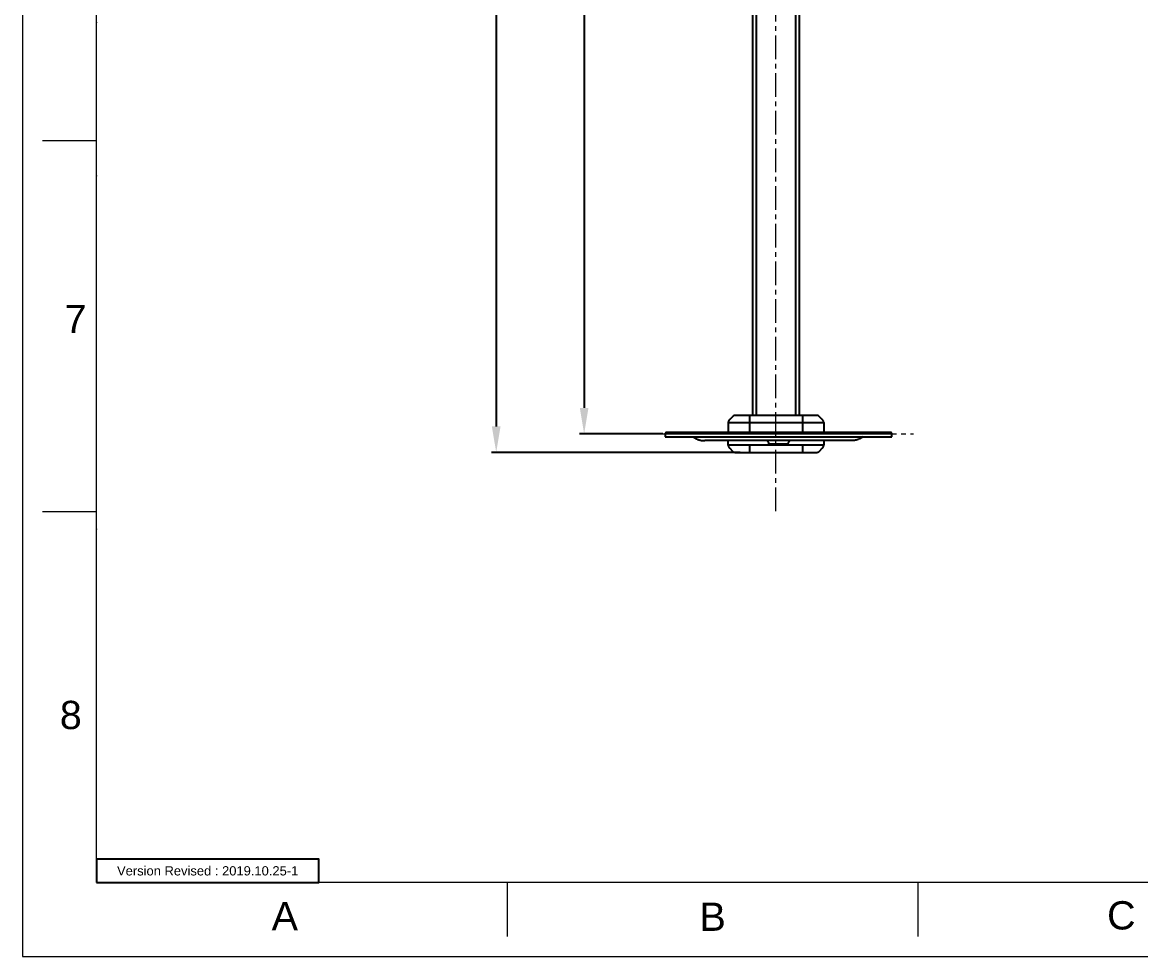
# Model space of a CAD drawing. Header units: millimetres. Extents: x 5343 to 5937, y -2661 to -1821.
# Drawn here: x 5343.2 to 5644.9, y -2660.8 to -2408.8 of the extents above; entities that cross this region are included whole.
import ezdxf

# ---------------------------------------------------------------- set-up
doc = ezdxf.new("R2010")
doc.units = ezdxf.units.MM
doc.header["$LTSCALE"] = 0.1
doc.linetypes.add('CENTERX2', pattern=[101.6, 63.5, -12.7, 12.7, -12.7])
doc.layers.get('0').update_dxf_attribs({"lineweight": 15})
doc.layers.add('FORM', color=7, linetype='Continuous')
doc.layers.add('TEXT', color=2, linetype='Continuous')
doc.styles.get("Standard").update_dxf_attribs({"font": 'arial.ttf'})
doc.dimstyles.new('ISO-25', dxfattribs={"dimtxt": 2.5, "dimasz": 2.5, "dimexe": 1.25, "dimexo": 0.625, "dimtad": 1, "dimlfac": 5, "dimtxsty": 'Standard', "dimcen": 2.5, "dimadec": 0, "dimazin": 0, "dimtfac": 1, "dimtmove": 0, "dimatfit": 3, "dimfxl": 1, "dimarcsym": 0})

# ---------------------------------------------------------------- blocks, each defined once
blk = doc.blocks.new('*D36')
at = {"color": 3, "lineweight": -2, "transparency": 16777216}
for p, q in [((5536.86, -2202.3), (5469.76, -2202.3)), ((5471.01, -2209.3), (5471.01, -2517.8)), ((5536.86, -2524.8), (5469.76, -2524.8))]:
    blk.add_line(p, q, dxfattribs=at)
at = {"color": 3, "transparency": 16777216}
for points in [[(5469.84, -2209.3), (5472.17, -2209.3), (5471.01, -2202.3)], [(5469.84, -2517.8), (5472.17, -2517.8), (5471.01, -2524.8)]]:
    blk.add_solid(points, dxfattribs=at)
at = {"layer": 'Defpoints', "color": 0, "transparency": 16777216}
for p in [(5537.49, -2202.3), (5471.01, -2524.8), (5537.49, -2524.8)]:
    blk.add_point(p, dxfattribs=at)
at = {"color": 3, "transparency": 16777216, "insert": (5466.81, -2363.55), "char_height": 7, "attachment_point": 5, "rotation": 90, "bg_fill": 3, "box_fill_scale": 1.1, "bg_fill_color": 256, "bg_fill_true_color": 13158600, "bg_fill_transparency": 0}
blk.add_mtext('645', dxfattribs=at)
blk = doc.blocks.new('*D42')
at = {"color": 3, "lineweight": -2, "transparency": 16777216}
for p, q in [((5533, -2207.3), (5493.48, -2207.3)), ((5494.73, -2214.3), (5494.73, -2512.8)), ((5515.97, -2519.8), (5493.48, -2519.8))]:
    blk.add_line(p, q, dxfattribs=at)
at = {"color": 3, "transparency": 16777216}
for points in [[(5493.57, -2214.3), (5495.9, -2214.3), (5494.73, -2207.3)], [(5493.57, -2512.8), (5495.9, -2512.8), (5494.73, -2519.8)]]:
    blk.add_solid(points, dxfattribs=at)
at = {"layer": 'Defpoints', "color": 0, "transparency": 16777216}
for p in [(5533.62, -2207.3), (5494.73, -2519.8), (5516.6, -2519.8)]:
    blk.add_point(p, dxfattribs=at)
at = {"color": 3, "transparency": 16777216, "insert": (5490.53, -2363.55), "char_height": 7, "attachment_point": 5, "rotation": 90, "bg_fill": 3, "box_fill_scale": 1.1, "bg_fill_color": 256, "bg_fill_true_color": 13158600, "bg_fill_transparency": 0}
blk.add_mtext('625', dxfattribs=at)

msp = doc.modelspace()

# ---------------------------------------------------------------- linework, layer by layer
at = {"color": 7, "linetype": 'Continuous'}
for p, q in [((5343.157, -1820.794), (5343.157, -2660.794)), ((5363.157, -2440.794), (5348.621, -2440.794)), ((5363.157, -2540.794), (5348.621, -2540.794)), ((5473.962, -2640.8), (5473.962, -2655.336)), ((5584.762, -2640.798), (5584.762, -2655.334)), ((5343.157, -2660.794), (5937.157, -2660.794))]:
    msp.add_line(p, q, dxfattribs=at)
at = {"linetype": 'Continuous'}
for p, q in [((5363.157, -2640.794), (5363.157, -1840.794)), ((5917.157, -2640.794), (5363.157, -2640.794))]:
    msp.add_line(p, q, dxfattribs=at)
at = {"color": 1, "linetype": 'CENTERX2'}
for p, q in [((5546.497, -2540.633), (5546.497, -2190.128)), ((5511.664, -2519.804), (5583.598, -2519.804))]:
    msp.add_line(p, q, dxfattribs=at)
at = {"color": 7, "linetype": 'Continuous', "lineweight": 25}
for p, q in [((5540.247, -2514.804), (5540.247, -2302.417)), ((5541.247, -2514.804), (5541.247, -2302.417)), ((5551.747, -2302.417), (5551.747, -2514.804)), ((5552.747, -2302.417), (5552.747, -2514.804)), ((5533.672, -2516.415), (5533.663, -2516.448)), ((5533.683, -2516.383), (5533.672, -2516.415)), ((5533.695, -2516.351), (5533.683, -2516.383)), ((5533.709, -2516.319), (5533.695, -2516.351)), ((5533.723, -2516.288), (5533.709, -2516.319)), ((5533.738, -2516.257), (5533.723, -2516.288)), ((5533.755, -2516.227), (5533.738, -2516.257)), ((5533.772, -2516.198), (5533.755, -2516.227)), ((5533.79, -2516.169), (5533.772, -2516.198)), ((5533.81, -2516.141), (5533.79, -2516.169)), ((5533.83, -2516.113), (5533.81, -2516.141)), ((5533.851, -2516.087), (5533.83, -2516.113)), ((5533.874, -2516.06), (5533.851, -2516.087)), ((5533.897, -2516.035), (5533.874, -2516.06)), ((5533.921, -2516.011), (5533.897, -2516.035)), ((5534.843, -2515.097), (5533.921, -2516.011)), ((5534.868, -2515.073), (5534.843, -2515.097)), ((5534.894, -2515.05), (5534.868, -2515.073)), ((5534.92, -2515.028), (5534.894, -2515.05)), ((5534.948, -2515.007), (5534.92, -2515.028)), ((5534.975, -2514.986), (5534.948, -2515.007)), ((5535.004, -2514.967), (5534.975, -2514.986)), ((5535.033, -2514.949), (5535.004, -2514.967)), ((5535.063, -2514.932), (5535.033, -2514.949)), ((5535.093, -2514.916), (5535.063, -2514.932)), ((5535.124, -2514.9), (5535.093, -2514.916)), ((5535.155, -2514.886), (5535.124, -2514.9)), ((5535.187, -2514.873), (5535.155, -2514.886)), ((5535.22, -2514.861), (5535.187, -2514.873)), ((5535.252, -2514.85), (5535.22, -2514.861)), ((5535.285, -2514.841), (5535.252, -2514.85)), ((5535.319, -2514.832), (5535.285, -2514.841)), ((5535.352, -2514.824), (5535.319, -2514.832)), ((5535.386, -2514.818), (5535.352, -2514.824)), ((5535.42, -2514.813), (5535.386, -2514.818)), ((5535.454, -2514.809), (5535.42, -2514.813)), ((5535.488, -2514.806), (5535.454, -2514.809)), ((5535.523, -2514.804), (5535.488, -2514.806)), ((5535.557, -2514.804), (5535.523, -2514.804)), ((5539.416, -2514.804), (5535.557, -2514.804)), ((5539.338, -2514.804), (5539.338, -2519.425)), ((5553.578, -2514.804), (5539.416, -2514.804)), ((5557.436, -2514.804), (5553.578, -2514.804)), ((5553.655, -2514.804), (5553.655, -2519.425)), ((5557.47, -2514.804), (5557.436, -2514.804)), ((5557.505, -2514.806), (5557.47, -2514.804)), ((5557.539, -2514.809), (5557.505, -2514.806)), ((5557.573, -2514.813), (5557.539, -2514.809)), ((5557.607, -2514.818), (5557.573, -2514.813)), ((5557.641, -2514.824), (5557.607, -2514.818)), ((5557.675, -2514.832), (5557.641, -2514.824)), ((5557.708, -2514.841), (5557.675, -2514.832)), ((5557.741, -2514.85), (5557.708, -2514.841)), ((5557.774, -2514.861), (5557.741, -2514.85)), ((5557.806, -2514.873), (5557.774, -2514.861)), ((5557.838, -2514.886), (5557.806, -2514.873)), ((5557.869, -2514.9), (5557.838, -2514.886)), ((5557.9, -2514.916), (5557.869, -2514.9)), ((5557.93, -2514.932), (5557.9, -2514.916)), ((5557.96, -2514.949), (5557.93, -2514.932)), ((5557.989, -2514.967), (5557.96, -2514.949)), ((5558.018, -2514.986), (5557.989, -2514.967)), ((5558.046, -2515.007), (5558.018, -2514.986)), ((5558.073, -2515.028), (5558.046, -2515.007)), ((5558.099, -2515.05), (5558.073, -2515.028)), ((5558.125, -2515.073), (5558.099, -2515.05)), ((5558.15, -2515.097), (5558.125, -2515.073)), ((5559.073, -2516.011), (5558.15, -2515.097)), ((5559.096, -2516.035), (5559.073, -2516.011)), ((5559.12, -2516.06), (5559.096, -2516.035)), ((5559.142, -2516.087), (5559.12, -2516.06)), ((5559.163, -2516.113), (5559.142, -2516.087)), ((5559.183, -2516.141), (5559.163, -2516.113)), ((5559.203, -2516.169), (5559.183, -2516.141)), ((5559.221, -2516.198), (5559.203, -2516.169)), ((5559.238, -2516.227), (5559.221, -2516.198)), ((5559.255, -2516.257), (5559.238, -2516.227)), ((5559.27, -2516.288), (5559.255, -2516.257)), ((5559.284, -2516.319), (5559.27, -2516.288)), ((5559.298, -2516.351), (5559.284, -2516.319)), ((5559.31, -2516.383), (5559.298, -2516.351)), ((5559.321, -2516.415), (5559.31, -2516.383)), ((5559.331, -2516.448), (5559.321, -2516.415)), ((5516.832, -2519.446), (5516.82, -2519.451)), ((5516.844, -2519.442), (5516.832, -2519.446)), ((5516.856, -2519.439), (5516.844, -2519.442)), ((5516.868, -2519.436), (5516.856, -2519.439)), ((5516.88, -2519.433), (5516.868, -2519.436)), ((5516.892, -2519.43), (5516.88, -2519.433)), ((5516.905, -2519.429), (5516.892, -2519.43)), ((5516.917, -2519.427), (5516.905, -2519.429)), ((5516.93, -2519.426), (5516.917, -2519.427)), ((5516.942, -2519.425), (5516.93, -2519.426)), ((5516.954, -2519.425), (5516.942, -2519.425)), ((5520.165, -2519.425), (5516.954, -2519.425)), ((5574.226, -2519.425), (5520.165, -2519.425)), ((5533.626, -2516.684), (5533.625, -2516.718)), ((5533.625, -2516.718), (5533.625, -2519.425)), ((5533.625, -2516.718), (5559.368, -2516.718)), ((5533.627, -2516.649), (5533.626, -2516.684)), ((5533.63, -2516.615), (5533.627, -2516.649)), ((5533.634, -2516.581), (5533.63, -2516.615)), ((5533.64, -2516.548), (5533.634, -2516.581)), ((5533.646, -2516.514), (5533.64, -2516.548)), ((5533.654, -2516.481), (5533.646, -2516.514)), ((5533.663, -2516.448), (5533.654, -2516.481)), ((5559.339, -2516.481), (5559.331, -2516.448)), ((5559.347, -2516.514), (5559.339, -2516.481)), ((5559.353, -2516.548), (5559.347, -2516.514)), ((5559.359, -2516.581), (5559.353, -2516.548)), ((5559.363, -2516.615), (5559.359, -2516.581)), ((5559.366, -2516.649), (5559.363, -2516.615)), ((5559.368, -2516.684), (5559.366, -2516.649)), ((5559.368, -2516.718), (5559.368, -2516.684)), ((5559.368, -2516.718), (5559.368, -2519.425)), ((5577.437, -2519.425), (5574.226, -2519.425)), ((5577.45, -2519.425), (5577.437, -2519.425)), ((5577.462, -2519.426), (5577.45, -2519.425)), ((5577.475, -2519.427), (5577.462, -2519.426)), ((5577.487, -2519.429), (5577.475, -2519.427)), ((5577.499, -2519.43), (5577.487, -2519.429)), ((5577.512, -2519.433), (5577.499, -2519.43)), ((5577.524, -2519.436), (5577.512, -2519.433)), ((5577.536, -2519.439), (5577.524, -2519.436)), ((5577.548, -2519.442), (5577.536, -2519.439)), ((5577.56, -2519.447), (5577.548, -2519.442)), ((5577.571, -2519.451), (5577.56, -2519.447)), ((5516.596, -2519.77), (5516.595, -2519.782)), ((5516.597, -2519.745), (5516.596, -2519.757)), ((5516.596, -2519.757), (5516.596, -2519.77)), ((5516.599, -2519.732), (5516.597, -2519.745)), ((5516.601, -2519.72), (5516.599, -2519.732)), ((5516.603, -2519.708), (5516.601, -2519.72)), ((5516.606, -2519.696), (5516.603, -2519.708)), ((5516.61, -2519.684), (5516.606, -2519.696)), ((5516.613, -2519.672), (5516.61, -2519.684)), ((5516.617, -2519.66), (5516.613, -2519.672)), ((5516.622, -2519.648), (5516.617, -2519.66)), ((5516.627, -2519.637), (5516.622, -2519.648)), ((5516.632, -2519.625), (5516.627, -2519.637)), ((5516.638, -2519.614), (5516.632, -2519.625)), ((5516.644, -2519.603), (5516.638, -2519.614)), ((5516.65, -2519.593), (5516.644, -2519.603)), ((5516.657, -2519.582), (5516.65, -2519.593)), ((5516.664, -2519.572), (5516.657, -2519.582)), ((5516.672, -2519.562), (5516.664, -2519.572)), ((5516.68, -2519.552), (5516.672, -2519.562)), ((5516.688, -2519.543), (5516.68, -2519.552)), ((5516.697, -2519.534), (5516.688, -2519.543)), ((5516.705, -2519.525), (5516.697, -2519.534)), ((5516.715, -2519.516), (5516.705, -2519.525)), ((5516.724, -2519.508), (5516.715, -2519.516)), ((5516.734, -2519.5), (5516.724, -2519.508)), ((5516.744, -2519.493), (5516.734, -2519.5)), ((5516.754, -2519.486), (5516.744, -2519.493)), ((5516.765, -2519.479), (5516.754, -2519.486)), ((5516.775, -2519.473), (5516.765, -2519.479)), ((5516.786, -2519.467), (5516.775, -2519.473)), ((5516.797, -2519.461), (5516.786, -2519.467)), ((5516.809, -2519.456), (5516.797, -2519.461)), ((5516.82, -2519.451), (5516.809, -2519.456)), ((5524.192, -2520.598), (5525.081, -2521.129)), ((5525.081, -2521.129), (5525.17, -2521.18)), ((5525.17, -2521.18), (5525.261, -2521.229)), ((5525.261, -2521.229), (5525.353, -2521.274)), ((5525.353, -2521.274), (5525.447, -2521.316)), ((5525.447, -2521.316), (5525.542, -2521.354)), ((5525.542, -2521.354), (5525.639, -2521.39)), ((5525.639, -2521.39), (5525.736, -2521.422)), ((5525.736, -2521.422), (5525.835, -2521.451)), ((5525.835, -2521.451), (5525.934, -2521.477)), ((5525.934, -2521.477), (5526.035, -2521.499)), ((5526.035, -2521.499), (5526.136, -2521.518)), ((5526.136, -2521.518), (5526.238, -2521.534)), ((5526.238, -2521.534), (5526.34, -2521.546)), ((5526.34, -2521.546), (5526.442, -2521.554)), ((5526.442, -2521.554), (5526.545, -2521.56)), ((5526.545, -2521.56), (5526.648, -2521.562)), ((5526.648, -2521.562), (5527.27, -2521.562)), ((5529.409, -2521.562), (5527.332, -2521.562)), ((5567.487, -2521.562), (5529.409, -2521.562)), ((5533.625, -2522.889), (5533.625, -2521.562)), ((5543.71, -2521.568), (5543.674, -2521.564)), ((5543.745, -2521.572), (5543.71, -2521.568)), ((5543.78, -2521.578), (5543.745, -2521.572)), ((5543.815, -2521.585), (5543.78, -2521.578)), ((5543.849, -2521.593), (5543.815, -2521.585)), ((5543.883, -2521.602), (5543.849, -2521.593)), ((5543.917, -2521.613), (5543.883, -2521.602)), ((5543.951, -2521.624), (5543.917, -2521.613)), ((5543.984, -2521.637), (5543.951, -2521.624)), ((5544.016, -2521.651), (5543.984, -2521.637)), ((5544.049, -2521.666), (5544.016, -2521.651)), ((5544.08, -2521.683), (5544.049, -2521.666)), ((5544.111, -2521.7), (5544.08, -2521.683)), ((5544.141, -2521.718), (5544.111, -2521.7)), ((5544.171, -2521.738), (5544.141, -2521.718)), ((5544.2, -2521.758), (5544.171, -2521.738)), ((5544.228, -2521.78), (5544.2, -2521.758)), ((5544.256, -2521.802), (5544.228, -2521.78)), ((5544.283, -2521.825), (5544.256, -2521.802)), ((5544.309, -2521.85), (5544.283, -2521.825)), ((5544.334, -2521.875), (5544.309, -2521.85)), ((5544.358, -2521.901), (5544.334, -2521.875)), ((5544.381, -2521.928), (5544.358, -2521.901)), ((5544.403, -2521.955), (5544.381, -2521.928)), ((5544.424, -2521.984), (5544.403, -2521.955)), ((5544.445, -2522.013), (5544.424, -2521.984)), ((5544.464, -2522.043), (5544.445, -2522.013)), ((5544.482, -2522.073), (5544.464, -2522.043)), ((5544.499, -2522.104), (5544.482, -2522.073)), ((5544.515, -2522.136), (5544.499, -2522.104)), ((5544.53, -2522.168), (5544.515, -2522.136)), ((5544.544, -2522.201), (5544.53, -2522.168)), ((5544.557, -2522.234), (5544.544, -2522.201)), ((5544.568, -2522.267), (5544.557, -2522.234)), ((5544.579, -2522.301), (5544.568, -2522.267)), ((5544.588, -2522.336), (5544.579, -2522.301)), ((5544.596, -2522.37), (5544.588, -2522.336)), ((5544.603, -2522.405), (5544.596, -2522.37)), ((5544.608, -2522.44), (5544.603, -2522.405)), ((5544.612, -2522.475), (5544.608, -2522.44)), ((5549.728, -2522.441), (5549.724, -2522.476)), ((5549.733, -2522.406), (5549.728, -2522.441)), ((5549.74, -2522.371), (5549.733, -2522.406)), ((5549.748, -2522.337), (5549.74, -2522.371)), ((5549.757, -2522.302), (5549.748, -2522.337)), ((5549.767, -2522.269), (5549.757, -2522.302)), ((5549.779, -2522.235), (5549.767, -2522.269)), ((5549.791, -2522.202), (5549.779, -2522.235)), ((5549.805, -2522.17), (5549.791, -2522.202)), ((5549.82, -2522.137), (5549.805, -2522.17)), ((5549.836, -2522.106), (5549.82, -2522.137)), ((5549.853, -2522.075), (5549.836, -2522.106)), ((5549.871, -2522.045), (5549.853, -2522.075)), ((5549.89, -2522.015), (5549.871, -2522.045)), ((5549.91, -2521.986), (5549.89, -2522.015)), ((5549.931, -2521.957), (5549.91, -2521.986)), ((5549.953, -2521.93), (5549.931, -2521.957)), ((5549.976, -2521.903), (5549.953, -2521.93)), ((5550, -2521.877), (5549.976, -2521.903)), ((5550.025, -2521.852), (5550, -2521.877)), ((5550.051, -2521.828), (5550.025, -2521.852)), ((5550.077, -2521.804), (5550.051, -2521.828)), ((5550.105, -2521.782), (5550.077, -2521.804)), ((5550.133, -2521.76), (5550.105, -2521.782)), ((5550.162, -2521.74), (5550.133, -2521.76)), ((5550.191, -2521.721), (5550.162, -2521.74)), ((5550.221, -2521.702), (5550.191, -2521.721)), ((5550.252, -2521.685), (5550.221, -2521.702)), ((5550.283, -2521.668), (5550.252, -2521.685)), ((5550.315, -2521.653), (5550.283, -2521.668)), ((5550.348, -2521.639), (5550.315, -2521.653)), ((5550.381, -2521.626), (5550.348, -2521.639)), ((5550.414, -2521.614), (5550.381, -2521.626)), ((5550.448, -2521.604), (5550.414, -2521.614)), ((5550.482, -2521.594), (5550.448, -2521.604)), ((5550.516, -2521.586), (5550.482, -2521.594)), ((5550.551, -2521.579), (5550.516, -2521.586)), ((5550.586, -2521.573), (5550.551, -2521.579)), ((5550.621, -2521.568), (5550.586, -2521.573)), ((5550.662, -2521.564), (5550.596, -2521.571)), ((5559.368, -2521.562), (5559.368, -2522.889)), ((5567.59, -2521.56), (5567.487, -2521.562)), ((5567.692, -2521.555), (5567.59, -2521.56)), ((5567.795, -2521.546), (5567.692, -2521.555)), ((5567.897, -2521.534), (5567.795, -2521.546)), ((5567.999, -2521.518), (5567.897, -2521.534)), ((5568.1, -2521.499), (5567.999, -2521.518)), ((5568.201, -2521.477), (5568.1, -2521.499)), ((5568.3, -2521.451), (5568.201, -2521.477)), ((5568.399, -2521.422), (5568.3, -2521.451)), ((5568.497, -2521.39), (5568.399, -2521.422)), ((5568.593, -2521.355), (5568.497, -2521.39)), ((5568.689, -2521.316), (5568.593, -2521.355)), ((5568.783, -2521.274), (5568.689, -2521.316)), ((5568.875, -2521.229), (5568.783, -2521.274)), ((5568.966, -2521.181), (5568.875, -2521.229)), ((5569.056, -2521.129), (5568.966, -2521.181)), ((5569.944, -2520.598), (5569.056, -2521.129)), ((5577.796, -2519.782), (5574.226, -2519.782)), ((5574.226, -2520.598), (5577.796, -2520.598)), ((5577.583, -2519.456), (5577.571, -2519.451)), ((5577.594, -2519.461), (5577.583, -2519.456)), ((5577.605, -2519.467), (5577.594, -2519.461)), ((5577.616, -2519.473), (5577.605, -2519.467)), ((5577.627, -2519.479), (5577.616, -2519.473)), ((5577.637, -2519.486), (5577.627, -2519.479)), ((5577.648, -2519.493), (5577.637, -2519.486)), ((5577.658, -2519.501), (5577.648, -2519.493)), ((5577.667, -2519.508), (5577.658, -2519.501)), ((5577.677, -2519.517), (5577.667, -2519.508)), ((5577.686, -2519.525), (5577.677, -2519.517)), ((5577.695, -2519.534), (5577.686, -2519.525)), ((5577.703, -2519.543), (5577.695, -2519.534)), ((5577.712, -2519.552), (5577.703, -2519.543)), ((5577.72, -2519.562), (5577.712, -2519.552)), ((5577.727, -2519.572), (5577.72, -2519.562)), ((5577.734, -2519.582), (5577.727, -2519.572)), ((5577.741, -2519.593), (5577.734, -2519.582)), ((5577.748, -2519.603), (5577.741, -2519.593)), ((5577.754, -2519.614), (5577.748, -2519.603)), ((5577.759, -2519.625), (5577.754, -2519.614)), ((5577.765, -2519.637), (5577.759, -2519.625)), ((5577.77, -2519.648), (5577.765, -2519.637)), ((5577.774, -2519.66), (5577.77, -2519.648)), ((5577.778, -2519.672), (5577.774, -2519.66)), ((5577.782, -2519.684), (5577.778, -2519.672)), ((5577.785, -2519.696), (5577.782, -2519.684)), ((5577.788, -2519.708), (5577.785, -2519.696)), ((5577.79, -2519.72), (5577.788, -2519.708)), ((5577.792, -2519.732), (5577.79, -2519.72)), ((5577.794, -2519.745), (5577.792, -2519.732)), ((5577.795, -2519.757), (5577.794, -2519.745)), ((5577.796, -2519.77), (5577.795, -2519.757)), ((5577.796, -2519.782), (5577.796, -2519.77)), ((5577.796, -2520.598), (5577.796, -2519.782)), ((5533.625, -2522.889), (5533.626, -2522.924)), ((5559.368, -2522.889), (5533.625, -2522.889)), ((5533.626, -2522.924), (5533.627, -2522.958)), ((5533.627, -2522.958), (5533.63, -2522.992)), ((5533.63, -2522.992), (5533.634, -2523.026)), ((5533.634, -2523.026), (5533.64, -2523.06)), ((5533.64, -2523.06), (5533.646, -2523.093)), ((5533.646, -2523.093), (5533.654, -2523.127)), ((5533.654, -2523.127), (5533.663, -2523.16)), ((5533.663, -2523.16), (5533.672, -2523.192)), ((5533.672, -2523.192), (5533.683, -2523.225)), ((5533.683, -2523.225), (5533.695, -2523.257)), ((5533.695, -2523.257), (5533.709, -2523.288)), ((5533.709, -2523.288), (5533.723, -2523.319)), ((5533.723, -2523.319), (5533.738, -2523.35)), ((5533.738, -2523.35), (5533.755, -2523.38)), ((5533.755, -2523.38), (5533.772, -2523.409)), ((5533.772, -2523.409), (5533.79, -2523.438)), ((5533.79, -2523.438), (5533.81, -2523.466)), ((5533.81, -2523.466), (5533.83, -2523.494)), ((5533.83, -2523.494), (5533.851, -2523.521)), ((5533.851, -2523.521), (5533.874, -2523.547)), ((5533.874, -2523.547), (5533.897, -2523.572)), ((5533.897, -2523.572), (5533.921, -2523.597)), ((5533.921, -2523.597), (5534.843, -2524.511)), ((5534.843, -2524.511), (5534.868, -2524.535)), ((5534.868, -2524.535), (5534.894, -2524.557)), ((5534.894, -2524.557), (5534.92, -2524.579)), ((5534.92, -2524.579), (5534.948, -2524.601)), ((5534.948, -2524.601), (5534.975, -2524.621)), ((5534.975, -2524.621), (5535.004, -2524.64)), ((5535.004, -2524.64), (5535.033, -2524.658)), ((5535.033, -2524.658), (5535.063, -2524.675)), ((5535.063, -2524.675), (5535.093, -2524.692)), ((5535.093, -2524.692), (5535.124, -2524.707)), ((5535.124, -2524.707), (5535.155, -2524.721)), ((5535.155, -2524.721), (5535.187, -2524.734)), ((5535.187, -2524.734), (5535.22, -2524.746)), ((5535.22, -2524.746), (5535.252, -2524.757)), ((5535.252, -2524.757), (5535.285, -2524.767)), ((5535.285, -2524.767), (5535.319, -2524.775)), ((5535.319, -2524.775), (5535.352, -2524.783)), ((5535.352, -2524.783), (5535.386, -2524.789)), ((5535.386, -2524.789), (5535.42, -2524.794)), ((5535.42, -2524.794), (5535.454, -2524.798)), ((5535.454, -2524.798), (5535.488, -2524.801)), ((5535.488, -2524.801), (5535.523, -2524.803)), ((5535.523, -2524.803), (5535.557, -2524.804)), ((5535.557, -2524.804), (5539.416, -2524.804)), ((5539.338, -2522.889), (5539.338, -2524.804)), ((5539.416, -2524.804), (5553.578, -2524.804)), ((5544.616, -2522.511), (5544.612, -2522.475)), ((5544.617, -2522.546), (5544.616, -2522.511)), ((5544.618, -2522.582), (5544.617, -2522.546)), ((5544.619, -2522.603), (5544.618, -2522.582)), ((5549.718, -2522.603), (5544.618, -2522.603)), ((5544.618, -2522.603), (5544.619, -2522.603)), ((5549.719, -2522.546), (5549.718, -2522.582)), ((5549.718, -2522.582), (5549.718, -2522.603)), ((5549.721, -2522.511), (5549.719, -2522.546)), ((5549.724, -2522.476), (5549.721, -2522.511)), ((5553.578, -2524.804), (5557.436, -2524.804)), ((5553.655, -2522.889), (5553.655, -2524.804)), ((5557.436, -2524.804), (5557.47, -2524.803)), ((5557.47, -2524.803), (5557.505, -2524.801)), ((5557.505, -2524.801), (5557.539, -2524.798)), ((5557.539, -2524.798), (5557.573, -2524.794)), ((5557.573, -2524.794), (5557.607, -2524.789)), ((5557.607, -2524.789), (5557.641, -2524.783)), ((5557.641, -2524.783), (5557.675, -2524.775)), ((5557.675, -2524.775), (5557.708, -2524.767)), ((5557.708, -2524.767), (5557.741, -2524.757)), ((5557.741, -2524.757), (5557.774, -2524.746)), ((5557.774, -2524.746), (5557.806, -2524.734)), ((5557.806, -2524.734), (5557.838, -2524.721)), ((5557.838, -2524.721), (5557.869, -2524.707)), ((5557.869, -2524.707), (5557.9, -2524.692)), ((5557.9, -2524.692), (5557.93, -2524.675)), ((5557.93, -2524.675), (5557.96, -2524.658)), ((5557.96, -2524.658), (5557.989, -2524.64)), ((5557.989, -2524.64), (5558.018, -2524.621)), ((5558.018, -2524.621), (5558.046, -2524.601)), ((5558.046, -2524.601), (5558.073, -2524.579)), ((5558.073, -2524.579), (5558.099, -2524.557)), ((5558.099, -2524.557), (5558.125, -2524.535)), ((5558.125, -2524.535), (5558.15, -2524.511)), ((5558.15, -2524.511), (5559.073, -2523.597)), ((5559.073, -2523.597), (5559.096, -2523.572)), ((5559.096, -2523.572), (5559.12, -2523.547)), ((5559.12, -2523.547), (5559.142, -2523.521)), ((5559.142, -2523.521), (5559.163, -2523.494)), ((5559.163, -2523.494), (5559.183, -2523.466)), ((5559.183, -2523.466), (5559.203, -2523.438)), ((5559.203, -2523.438), (5559.221, -2523.409)), ((5559.221, -2523.409), (5559.238, -2523.38)), ((5559.238, -2523.38), (5559.255, -2523.35)), ((5559.255, -2523.35), (5559.27, -2523.319)), ((5559.27, -2523.319), (5559.284, -2523.288)), ((5559.284, -2523.288), (5559.298, -2523.257)), ((5559.298, -2523.257), (5559.31, -2523.225)), ((5559.31, -2523.225), (5559.321, -2523.192)), ((5559.321, -2523.192), (5559.331, -2523.16)), ((5559.331, -2523.16), (5559.339, -2523.127)), ((5559.339, -2523.127), (5559.347, -2523.093)), ((5559.347, -2523.093), (5559.353, -2523.06)), ((5559.353, -2523.06), (5559.359, -2523.026)), ((5559.359, -2523.026), (5559.363, -2522.992)), ((5559.363, -2522.992), (5559.366, -2522.958)), ((5559.366, -2522.958), (5559.368, -2522.924)), ((5559.368, -2522.924), (5559.368, -2522.889))]:
    msp.add_line(p, q, dxfattribs=at)
for p in [(5363.157, -2408.812), (5363.157, -2450.198), (5363.157, -2450.198), (5363.157, -2545.496), (5363.157, -2545.496)]:
    msp.add_point(p)
at = {"layer": 'FORM'}
msp.add_lwpolyline([(5363.157, -2640.794), (5423.157, -2640.794), (5423.157, -2634.544), (5363.157, -2634.544)], close=True, dxfattribs=at)

# ---------------------------------------------------------------- texts
at = {"char_height": 7.624, "attachment_point": 5}
for s, width, insert in [('7', 50, (5357.504, -2488.812)), ('8', 50, (5356.224, -2595.672)), ('A', 10, (5413.976, -2649.871)), ('C', 10, (5639.679, -2649.712)), ('B', 10, (5529.426, -2650.039))]:
    msp.add_mtext_dynamic_manual_height_columns(s, width=width, gutter_width=12.5, heights=[0], dxfattribs=dict(at, insert=insert))
at = {"layer": 'TEXT', "insert": (5393.157, -2637.669), "char_height": 2.5, "attachment_point": 5}
msp.add_mtext_dynamic_manual_height_columns('Version Revised : 2019.10.25-1', width=60, gutter_width=12.5, heights=[0], dxfattribs=at)

# ---------------------------------------------------------------- next in the draw order: dimensions: what is measured, and where the dimension line sits
dim = msp.add_linear_dim(base=(5471.005, -2524.804), p1=(5537.486, -2202.304), p2=(5537.486, -2524.804), angle=90, dimstyle='ISO-25', override={"dimtxt": 7, "dimasz": 7, "dimdec": 1, "dimlfac": 2, "dimclrd": 3, "dimclre": 3, "dimclrt": 3, "dimadec": 1, "dimtdec": 1, "dimfxl": 1.25, "dimtfill": 1})
dim.commit()
dim.dimension.update_dxf_attribs({"geometry": '*D36', "text_midpoint": (5466.806, -2363.554)})

# ---------------------------------------------------------------- next in the draw order: linework, layer by layer
at = {"color": 7, "linetype": 'Continuous', "lineweight": 25}
for p, q in [((5520.165, -2519.782), (5516.595, -2519.782)), ((5516.595, -2519.782), (5516.599, -2520.598)), ((5516.599, -2520.598), (5520.165, -2520.598)), ((5574.226, -2519.782), (5520.165, -2519.782)), ((5520.165, -2520.598), (5574.226, -2520.598))]:
    msp.add_line(p, q, dxfattribs=at)

# ---------------------------------------------------------------- next in the draw order: dimensions: what is measured, and where the dimension line sits
dim = msp.add_linear_dim(base=(5494.734, -2519.804), p1=(5533.625, -2207.304), p2=(5516.595, -2519.804), angle=90, dimstyle='ISO-25', override={"dimtxt": 7, "dimasz": 7, "dimdec": 1, "dimlfac": 2, "dimclrd": 3, "dimclre": 3, "dimclrt": 3, "dimadec": 1, "dimtdec": 1, "dimfxl": 1.25, "dimtfill": 1})
dim.commit()
dim.dimension.update_dxf_attribs({"geometry": '*D42', "text_midpoint": (5490.535, -2363.554)})

doc.saveas('drawing.dxf')
